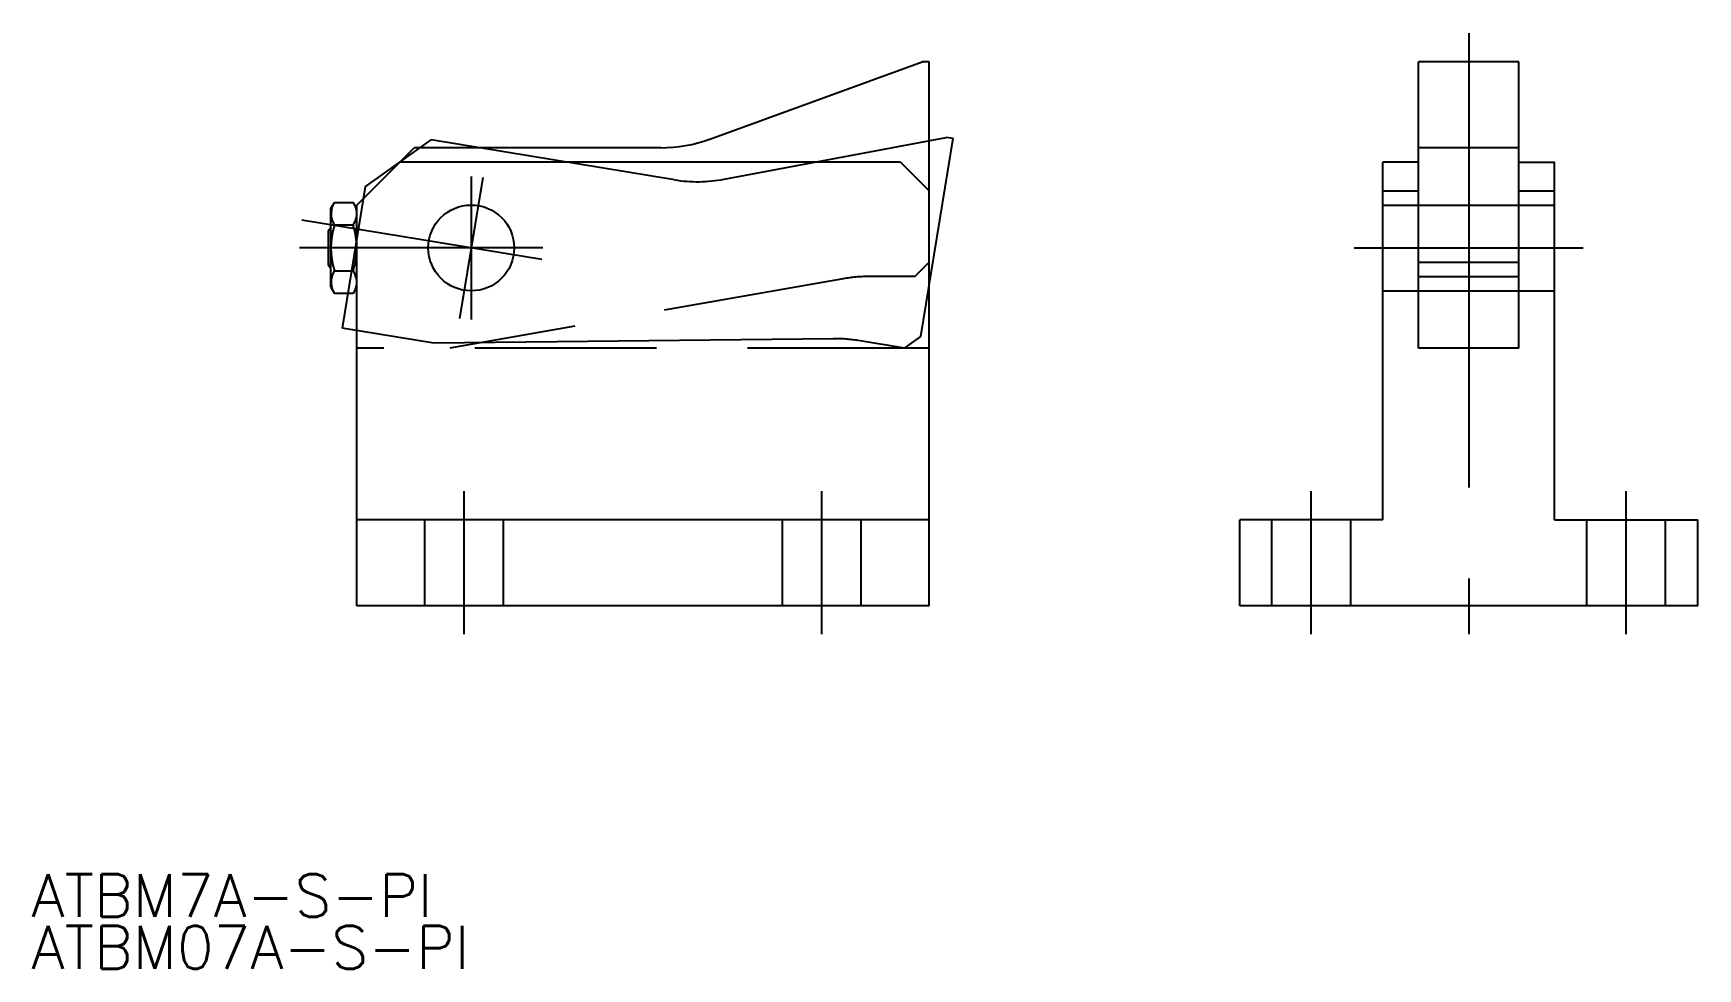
# Model space of a CAD drawing. Extents: x -23 to 94, y -25 to 40.
import ezdxf

# ---------------------------------------------------------------- set-up
doc = ezdxf.new("R2010")
doc.units = 0
for name, pattern in [('CENTER', [50.8, 31.75, -6.35, 6.35, -6.35]), ('DASHED', [19.05, 12.7, -6.35]), ('PHANTOM', [63.5, 31.75, -6.35, 6.35, -6.35, 6.35, -6.35])]:
    doc.linetypes.add(name, pattern=pattern)
doc.layers.get('0').update_dxf_attribs({"linetype": 'CONTINUOUS'})
doc.layers.add('CENTER', color=1, linetype='CENTER')
doc.styles.get("Standard").update_dxf_attribs({"font": 'txt.shx', "height": 3, "bigfont": 'bigfont.shx'})

# ---------------------------------------------------------------- blocks, each defined once
blk = doc.blocks.new('*U4')
at = {"color": 7, "linetype": 'CONTINUOUS'}
blk.add_text('ATBM7A-S-PI', height=3, dxfattribs=at).set_placement((-22.73, -21.75))
blk = doc.blocks.new('*U5')
at = {"color": 7, "linetype": 'CONTINUOUS'}
blk.add_text('ATBM07A-S-PI', height=3, dxfattribs=at).set_placement((-22.73, -25.37))

msp = doc.modelspace()

# ---------------------------------------------------------------- linework, layer by layer
at = {"color": 7, "linetype": 'CONTINUOUS'}
for p, q in [((24.66, 32.6), (39.5, 38)), ((40, 38), (39.5, 38)), ((40, 0), (40, 38)), ((74.2, 18), (74.2, 38)), ((81.2, 38), (74.2, 38)), ((81.2, 18), (81.2, 38)), ((0, 28), (4, 32)), ((21.24, 32), (4, 32)), ((38, 31), (3, 31)), ((38, 31), (40, 29)), ((71.7, 6), (71.7, 31)), ((74.2, 31), (71.7, 31)), ((81.2, 31), (83.7, 31)), ((83.7, 6), (83.7, 31)), ((-1.8, 27.75), (-1.55, 28.18)), ((-1.55, 28.18), (-0.25, 28.18)), ((0, 27.75), (-0.25, 28.18)), ((0, 0), (0, 28)), ((71.7, 29), (74.2, 29)), ((81.2, 29), (83.7, 29)), ((-1.8, 22.25), (-1.8, 27.75)), ((-1.8, 26.43), (-2, 26.23)), ((-2, 26.23), (-2, 23.77)), ((-0.25, 26.59), (-1.55, 26.59)), ((-2, 23.77), (-1.8, 23.57)), ((-1.55, 23.41), (-0.25, 23.41)), ((74.2, 24), (81.2, 24)), ((-1.8, 22.25), (-1.55, 21.82)), ((0, 22.25), (-0.25, 21.82)), ((74.2, 23), (81.2, 23)), ((-0.25, 21.82), (-1.55, 21.82)), ((81.2, 18), (74.2, 18)), ((40, 6), (0, 6)), ((61.7, 0), (61.7, 6)), ((71.7, 6), (61.7, 6)), ((83.7, 6), (93.7, 6)), ((93.7, 0), (93.7, 6)), ((40, 0), (0, 0)), ((93.7, 0), (61.7, 0))]:
    msp.add_line(p, q, dxfattribs=at)
at = {"color": 3, "linetype": 'PHANTOM'}
for p, q in [((25.67, 29.8), (41.19, 32.72)), ((39.41, 18.82), (41.68, 32.64)), ((41.68, 32.64), (41.19, 32.72)), ((0.59, 29.26), (5.19, 32.56)), ((22.2, 29.76), (5.19, 32.56)), ((0.59, 29.26), (-1.03, 19.39)), ((8.81, 29.93), (7.19, 20.07)), ((12.93, 24.19), (-3.84, 26.95)), ((5.38, 18.34), (-1.03, 19.39)), ((33.3, 18.66), (5.38, 18.34)), ((38.27, 18), (39.41, 18.82)), ((38.27, 18), (35.04, 18.53))]:
    msp.add_line(p, q, dxfattribs=at)
at = {"color": 3, "linetype": 'DASHED'}
for p, q in [((81.2, 32), (74.2, 32)), ((71.7, 28), (83.7, 28)), ((39, 23), (40, 24)), ((33.99, 22.85), (6.5, 18)), ((39, 23), (35.73, 23)), ((71.7, 22), (83.7, 22)), ((40, 18), (0, 18)), ((4.75, 0), (4.75, 6)), ((10.25, 0), (10.25, 6)), ((29.75, 0), (29.75, 6)), ((35.25, 0), (35.25, 6)), ((63.95, 0), (63.95, 6)), ((69.45, 0), (69.45, 6)), ((85.95, 0), (85.95, 6)), ((91.45, 0), (91.45, 6))]:
    msp.add_line(p, q, dxfattribs=at)
at = {"color": 3, "linetype": 'CONTINUOUS'}
for p, q in [((-1.8, 26.23), (-2, 26.23)), ((-1.8, 23.77), (-2, 23.77))]:
    msp.add_line(p, q, dxfattribs=at)
at = {"color": 7, "linetype": 'CONTINUOUS'}
msp.add_circle((8, 25), 3, dxfattribs=at)
for centre, radius, start, end in [((21.24, 42), 10, 270, 289.9831), ((-0.39, 27.38), 1.41, 154.3842, 214.3842), ((-1.41, 27.38), 1.41, 325.6158, 25.6158), ((3.45, 25), 5.25, 162.412, 197.588), ((-5.25, 25), 5.25, 342.412, 17.588), ((-0.39, 22.62), 1.41, 145.6158, 205.6158), ((-1.41, 22.62), 1.41, 334.3842, 34.3842)]:
    msp.add_arc(centre, radius, start, end, dxfattribs=at)
at = {"color": 3, "linetype": 'PHANTOM'}
for centre, start, end in [((23.82, 39.63), 260.6686, 280.6517), ((33.42, 8.66), 80.6686, 90.6686)]:
    msp.add_arc(centre, 10, start, end, dxfattribs=at)
at = {"color": 3, "linetype": 'DASHED'}
msp.add_arc((35.73, 13), 10, 90, 100, dxfattribs=at)
at = {"layer": 'CENTER', "color": 1, "linetype": 'CENTER'}
for p, q in [((77.7, 40), (77.7, -2)), ((8, 30), (8, 20)), ((13, 25), (-4, 25)), ((69.7, 25), (85.7, 25)), ((7.5, -2), (7.5, 8)), ((32.5, -2), (32.5, 8)), ((66.7, -2), (66.7, 8)), ((88.7, -2), (88.7, 8))]:
    msp.add_line(p, q, dxfattribs=at)

# ---------------------------------------------------------------- block references
at = {"color": 7, "linetype": 'CONTINUOUS'}
for name in ['*U4', '*U5']:
    msp.add_blockref(name, (0, 0), dxfattribs=at)

doc.saveas('drawing.dxf')
